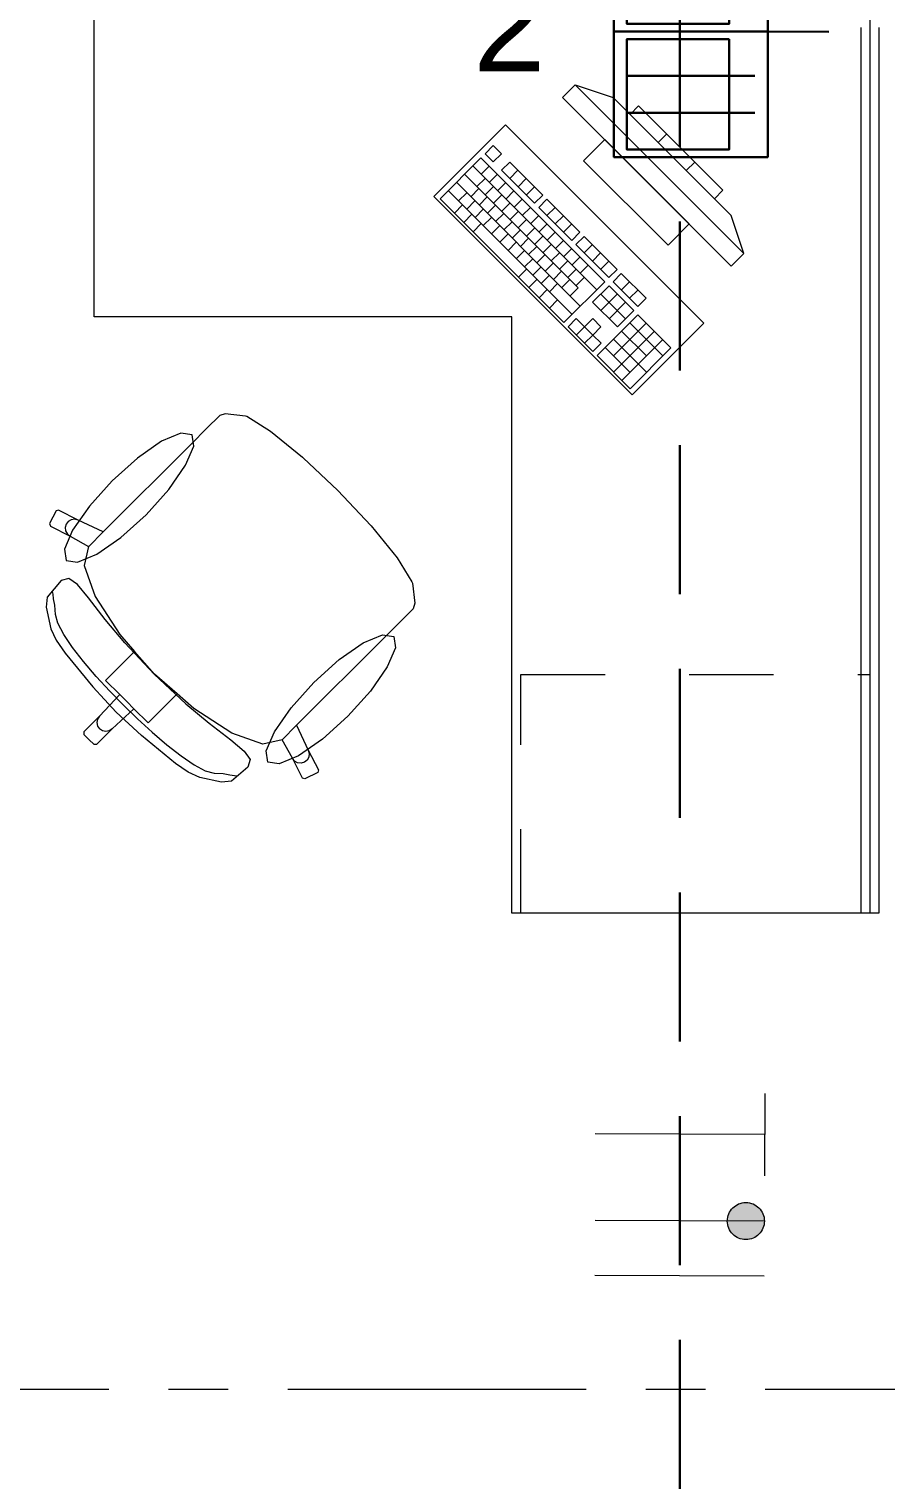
# Model space of a CAD drawing. Header units: inches. Extents: x -19 to 5698, y -728 to 92.
# Drawn here: x 303.605 to 305.041, y 9.85 to 12.283 of the extents above; entities that cross this region are included whole.
import ezdxf

# ---------------------------------------------------------------- set-up
doc = ezdxf.new("R2010")
doc.units = ezdxf.units.IN
doc.header["$MEASUREMENT"] = 0
for name, pattern in [('HIDDEN', [0.375, 0.25, -0.125]), ('Punto & Raya', [0.65, 0.5, -0.075, 0, -0.075]), ('Rayas', [0.282222, 0.141111, -0.141111]), ('RAYITAS', [0.375, 0.25, -0.125])]:
    doc.linetypes.add(name, pattern=pattern)
doc.layers.get('0').update_dxf_attribs({"color": 61})
for name, color, linetype, lineweight in [('00 conduct tomacorr', 120, 'HIDDEN', 30), ('00 IE LUZ EMERGENCIA', 253, 'Continuous', 0), ('T-TECHO-E', 150, 'Continuous', 20), ('TOMACORRIENTE', 22, 'RAYITAS', 9)]:
    doc.layers.add(name, color=color, linetype=linetype, lineweight=lineweight)
doc.layers.add('Interior - Mobiliario', color=7, linetype='Continuous')
doc.layers.add('Marcador - Secciones', color=7, linetype='Continuous')
doc.styles.add('Annotative', font='arial.ttf')

# ---------------------------------------------------------------- blocks, each defined once
blk = doc.blocks.new('CAJA POP UP 6 MODULOS')
at = {"layer": '00 conduct tomacorr', "linetype": 'Continuous'}
for p, q in [((-0.095, -0.165), (-0.095, -0.0151)), ((-0.052, -0.165), (-0.052, -0.0151)), ((0.052, -0.165), (0.052, -0.0151)), ((0.095, -0.165), (0.095, -0.0151)), ((0, -0.165), (0, -0.18))]:
    blk.add_line(p, q, dxfattribs=at)
for points in [[(-0.147, 0), (0.147, 0), (0.147, -0.18), (-0.147, -0.18)], [(0, 0), (0.147, 0), (0.147, -0.18), (0, -0.18)]]:
    blk.add_lwpolyline(points, close=True, dxfattribs=at)
for points in [[(-0.138, -0.045), (-0.009, -0.045), (-0.009, -0.165), (-0.138, -0.165), (-0.138, -0.045)], [(0.009, -0.045), (0.138, -0.045), (0.138, -0.165), (0.009, -0.165), (0.009, -0.045)]]:
    blk.add_lwpolyline(points, dxfattribs=at)
at = {"color": 1, "insert": (-0.1807, -0.168), "char_height": 0.05, "attachment_point": 1, "rotation": 180}
blk.add_mtext_dynamic_manual_height_columns('{\\fVerdana|b0|i0|c0|p34;2T}', width=0.000481, gutter_width=0.1561, heights=[0], dxfattribs=at)
blk = doc.blocks.new('a')
at = {"layer": 'TOMACORRIENTE', "ltscale": 0.05}
h = blk.add_hatch(color=4, dxfattribs=at)
edge = h.paths.add_edge_path()
edge.add_arc((0, 0.0752), 0.0211, 0, 360)
at = {"layer": 'TOMACORRIENTE', "color": 4}
for p, q in [((-0.1455, 0.0963), (-0.0515, 0.0963)), ((-0.0985, 0.0963), (-0.0985, -0.0966)), ((0, 0.0963), (0, -0.0963)), ((0.0623, -0.0963), (0.0623, 0.0963))]:
    blk.add_line(p, q, dxfattribs=at)
blk.add_circle((0, 0.0752), 0.0211, dxfattribs=at)
blk = doc.blocks.new('CABLE 3FACE')
at = {"layer": 'T-TECHO-E', "rotation": 59.94170052614085}
blk.add_blockref('a', (0, 0), dxfattribs=at)

msp = doc.modelspace()

# ---------------------------------------------------------------- linework, layer by layer
at = {"layer": '00 conduct tomacorr'}
for p, q in [((304.6953, 16.8347, -0.0007), (304.6953, 8.1783, -0.0004)), ((304.6953, 12.2783, -0.0007), (316.3338, 12.2514, -0.0007))]:
    msp.add_line(p, q, dxfattribs=at)
at = {"layer": 'Interior - Mobiliario', "color": 175, "linetype": 'Continuous', "lineweight": 13}
for p, q in [((304.999, 10.8), (304.999, 12.285)), ((305.029, 12.285), (305.029, 10.8)), ((304.5201, 12.1889), (304.4989, 12.1677)), ((304.8029, 11.9061), (304.5201, 12.1889)), ((304.5201, 12.1889), (304.5837, 12.1677)), ((304.4989, 12.1677), (304.7817, 11.8849)), ((304.5837, 12.1677), (304.7817, 11.9697)), ((304.6261, 12.1536), (304.612, 12.1394)), ((304.612, 12.1394), (304.7534, 11.998)), ((304.7676, 12.0121), (304.6261, 12.1536)), ((304.5696, 12.097), (304.5342, 12.0616)), ((304.711, 11.9556), (304.5696, 12.097)), ((304.6591, 12.0923), (304.6733, 12.1064)), ((304.3621, 12.0666), (304.2936, 11.998)), ((304.5698, 11.8589), (304.3621, 12.0666)), ((304.3827, 12.0872), (304.369, 12.0735)), ((304.369, 12.0735), (304.3828, 12.0596)), ((304.3965, 12.0733), (304.3827, 12.0872)), ((304.3828, 12.0596), (304.3965, 12.0733)), ((304.3484, 12.0529), (304.5561, 11.8452)), ((304.3623, 12.039), (304.376, 12.0528)), ((304.4104, 12.0595), (304.3967, 12.0458)), ((304.3967, 12.0458), (304.4521, 11.9904)), ((304.4658, 12.0041), (304.4104, 12.0595)), ((304.4105, 12.0319), (304.4242, 12.0456)), ((304.5342, 12.0616), (304.6756, 11.9202)), ((304.7063, 12.0451), (304.7204, 12.0593)), ((304.321, 12.0255), (304.5287, 11.8177)), ((304.3347, 12.0392), (304.5251, 11.8488)), ((304.3555, 12.0184), (304.3692, 12.0321)), ((304.3693, 12.0046), (304.383, 12.0183)), ((304.3761, 12.0252), (304.3898, 12.0389)), ((304.3899, 12.0113), (304.4037, 12.0251)), ((304.4244, 12.0181), (304.4381, 12.0318)), ((304.4382, 12.0042), (304.4519, 12.0179)), ((304.2936, 11.998), (304.5013, 11.7903)), ((304.3073, 12.0117), (304.515, 11.804)), ((304.3246, 11.9944), (304.3383, 12.0081)), ((304.3384, 11.9806), (304.3521, 11.9943)), ((304.3452, 12.0012), (304.3589, 12.0149)), ((304.3591, 11.9874), (304.3728, 12.0011)), ((304.3832, 11.9907), (304.3969, 12.0044)), ((304.4038, 11.9975), (304.4175, 12.0112)), ((304.4176, 11.9836), (304.4314, 11.9974)), ((304.4521, 11.9904), (304.4658, 12.0041)), ((304.4727, 11.9972), (304.459, 11.9834)), ((304.5281, 11.9418), (304.4727, 11.9972)), ((304.7534, 11.998), (304.7676, 12.0121)), ((304.3178, 11.9738), (304.3315, 11.9875)), ((304.3334, 11.9582), (304.3471, 11.9719)), ((304.3523, 11.9667), (304.366, 11.9805)), ((304.3729, 11.9735), (304.3866, 11.9872)), ((304.3868, 11.9597), (304.4005, 11.9734)), ((304.397, 11.9769), (304.4107, 11.9906)), ((304.4109, 11.963), (304.4246, 11.9767)), ((304.4315, 11.9698), (304.4452, 11.9835)), ((304.4453, 11.956), (304.4591, 11.9697)), ((304.459, 11.9834), (304.5144, 11.9281)), ((304.4728, 11.9696), (304.4865, 11.9833)), ((304.4867, 11.9558), (304.5004, 11.9695)), ((304.8029, 11.9061), (304.7817, 11.9697)), ((304.3489, 11.9426), (304.3627, 11.9564)), ((304.3661, 11.9529), (304.3798, 11.9666)), ((304.38, 11.939), (304.3937, 11.9528)), ((304.4006, 11.9458), (304.4143, 11.9595)), ((304.4145, 11.932), (304.4282, 11.9457)), ((304.4247, 11.9492), (304.4384, 11.9629)), ((304.4385, 11.9353), (304.4523, 11.949)), ((304.4592, 11.9421), (304.4729, 11.9558)), ((304.5005, 11.9419), (304.5142, 11.9556)), ((304.6756, 11.9202), (304.711, 11.9556)), ((304.3938, 11.9252), (304.4075, 11.9389)), ((304.4077, 11.9113), (304.4214, 11.9251)), ((304.4283, 11.9181), (304.442, 11.9319)), ((304.4524, 11.9215), (304.4661, 11.9352)), ((304.4662, 11.9076), (304.48, 11.9213)), ((304.473, 11.9283), (304.4867, 11.942)), ((304.4869, 11.9144), (304.5006, 11.9281)), ((304.5144, 11.9281), (304.5281, 11.9418)), ((304.535, 11.9348), (304.5213, 11.9211)), ((304.5213, 11.9211), (304.5767, 11.8657)), ((304.5904, 11.8795), (304.535, 11.9348)), ((304.5351, 11.9073), (304.5489, 11.921)), ((304.4215, 11.8975), (304.4352, 11.9112)), ((304.4354, 11.8837), (304.4491, 11.8974)), ((304.4421, 11.9043), (304.4559, 11.918)), ((304.456, 11.8904), (304.4697, 11.9042)), ((304.4801, 11.8938), (304.4938, 11.9075)), ((304.5007, 11.9006), (304.5144, 11.9143)), ((304.5146, 11.8867), (304.5283, 11.9004)), ((304.549, 11.8934), (304.5627, 11.9072)), ((304.7817, 11.8849), (304.8029, 11.9061)), ((304.4251, 11.8665), (304.4388, 11.8802)), ((304.4492, 11.8698), (304.4629, 11.8835)), ((304.4698, 11.8766), (304.4836, 11.8903)), ((304.4837, 11.8627), (304.4974, 11.8765)), ((304.4939, 11.8799), (304.5077, 11.8936)), ((304.5078, 11.8661), (304.5215, 11.8798)), ((304.5284, 11.8729), (304.5421, 11.8866)), ((304.5628, 11.8796), (304.5766, 11.8933)), ((304.5767, 11.8657), (304.5904, 11.8795)), ((304.5973, 11.8725), (304.5836, 11.8588)), ((304.6389, 11.831), (304.5973, 11.8725)), ((304.4424, 11.8492), (304.4561, 11.8629)), ((304.4631, 11.856), (304.4768, 11.8697)), ((304.4769, 11.8421), (304.4906, 11.8558)), ((304.4975, 11.8489), (304.5112, 11.8626)), ((304.5013, 11.7903), (304.5698, 11.8589)), ((304.5114, 11.8351), (304.5251, 11.8488)), ((304.5216, 11.8522), (304.5353, 11.8659)), ((304.5768, 11.852), (304.5493, 11.8245)), ((304.6183, 11.8104), (304.5768, 11.852)), ((304.5836, 11.8588), (304.6252, 11.8173)), ((304.5975, 11.845), (304.6112, 11.8587)), ((304.4597, 11.8319), (304.4734, 11.8456)), ((304.477, 11.8146), (304.4907, 11.8283)), ((304.5493, 11.8245), (304.5909, 11.783)), ((304.563, 11.8382), (304.6046, 11.7967)), ((304.5632, 11.8107), (304.5906, 11.8381)), ((304.577, 11.7968), (304.6045, 11.8243)), ((304.6113, 11.8311), (304.625, 11.8448)), ((304.6252, 11.8173), (304.6389, 11.831)), ((304.6252, 11.8035), (304.5567, 11.7349)), ((304.5909, 11.783), (304.6183, 11.8104)), ((304.6806, 11.7481), (304.6252, 11.8035)), ((304.5219, 11.7971), (304.5082, 11.7834)), ((304.5082, 11.7834), (304.5497, 11.7419)), ((304.5358, 11.7833), (304.5219, 11.7971)), ((304.522, 11.7695), (304.5358, 11.7833)), ((304.5495, 11.797), (304.5358, 11.7833)), ((304.5358, 11.7833), (304.5496, 11.7694)), ((304.5633, 11.7831), (304.5495, 11.797)), ((304.5496, 11.7694), (304.5633, 11.7831)), ((304.5842, 11.7348), (304.6391, 11.7896)), ((304.5844, 11.7072), (304.6529, 11.7758)), ((304.5978, 11.7761), (304.6393, 11.7345)), ((304.6115, 11.7898), (304.6669, 11.7344)), ((304.5359, 11.7557), (304.5496, 11.7694)), ((304.5634, 11.7556), (304.5496, 11.7694)), ((304.5497, 11.7419), (304.5634, 11.7556)), ((304.5841, 11.7624), (304.6395, 11.707)), ((304.5982, 11.6934), (304.6668, 11.762)), ((304.5567, 11.7349), (304.612, 11.6795)), ((304.5704, 11.7486), (304.6119, 11.7071)), ((304.612, 11.6795), (304.6806, 11.7481)), ((303.9244, 11.6346), (303.9024, 11.6127)), ((303.9337, 11.6375), (303.9244, 11.6346)), ((303.9676, 11.6335), (303.9337, 11.6375)), ((303.9697, 11.6326), (303.9676, 11.6335)), ((304.0098, 11.6077), (303.9697, 11.6326)), ((303.9024, 11.6127), (303.8769, 11.5872)), ((304.0634, 11.5641), (304.0098, 11.6077)), ((303.8769, 11.5872), (303.7291, 11.4393)), ((304.0643, 11.5634), (304.0634, 11.5641)), ((304.1226, 11.5086), (304.0643, 11.5634)), ((304.1226, 11.5086), (304.1775, 11.4503)), ((303.6502, 11.4746), (303.6394, 11.4532)), ((303.6542, 11.4759), (303.6502, 11.4746)), ((303.6873, 11.4589), (303.6542, 11.4759)), ((303.6758, 11.4598), (303.6707, 11.457)), ((303.6817, 11.4605), (303.6758, 11.4598)), ((303.6873, 11.4589), (303.6817, 11.4605)), ((303.7291, 11.4393), (303.6873, 11.4589)), ((303.6394, 11.4532), (303.6407, 11.4491)), ((303.6407, 11.4491), (303.6738, 11.4322)), ((303.6671, 11.4524), (303.6656, 11.4468)), ((303.6656, 11.4468), (303.6663, 11.4409)), ((303.6663, 11.4409), (303.6692, 11.4358)), ((303.6707, 11.457), (303.6671, 11.4524)), ((303.6692, 11.4358), (303.6738, 11.4322)), ((303.7049, 11.4151), (303.7291, 11.4393)), ((304.1775, 11.4503), (304.1781, 11.4494)), ((304.1781, 11.4494), (304.2217, 11.3958)), ((303.6738, 11.4322), (303.7048, 11.4149)), ((303.7048, 11.4149), (303.6974, 11.3829)), ((303.7049, 11.4151), (303.7048, 11.4149)), ((304.2217, 11.3958), (304.2466, 11.3557)), ((303.6716, 11.3612), (303.6587, 11.3578)), ((303.6859, 11.3512), (303.6716, 11.3612)), ((303.6974, 11.3829), (303.7157, 11.3309)), ((303.6587, 11.3578), (303.6355, 11.3299)), ((303.6452, 11.3352), (303.6444, 11.3397)), ((303.7046, 11.3289), (303.6859, 11.3512)), ((304.2466, 11.3557), (304.2475, 11.3536)), ((304.2475, 11.3536), (304.2515, 11.3197)), ((303.6355, 11.3299), (303.6336, 11.3132)), ((303.6336, 11.3132), (303.6414, 11.277)), ((303.6459, 11.3272), (303.6452, 11.3352)), ((303.648, 11.3164), (303.6459, 11.3272)), ((303.6491, 11.301), (303.648, 11.3164)), ((303.7325, 11.2927), (303.7046, 11.3289)), ((303.7157, 11.3309), (303.757, 11.2671)), ((304.2515, 11.3197), (304.2486, 11.3104)), ((303.653, 11.2863), (303.6491, 11.301)), ((303.7652, 11.2534), (303.7325, 11.2927)), ((304.2267, 11.2884), (304.2012, 11.2629)), ((304.2486, 11.3104), (304.2267, 11.2884)), ((303.6414, 11.277), (303.6504, 11.2578)), ((303.663, 11.2674), (303.653, 11.2863)), ((303.6778, 11.2456), (303.663, 11.2674)), ((303.757, 11.2671), (303.7818, 11.239)), ((303.6504, 11.2578), (303.6653, 11.2361)), ((303.6964, 11.2218), (303.6778, 11.2456)), ((303.8147, 11.2007), (303.7652, 11.2534)), ((304.2012, 11.2629), (304.0533, 11.1151)), ((303.6653, 11.2361), (303.7121, 11.1794)), ((303.7176, 11.197), (303.6964, 11.2218)), ((303.7818, 11.239), (303.7545, 11.2116)), ((303.7818, 11.239), (303.8151, 11.2011)), ((303.7401, 11.1724), (303.7176, 11.197)), ((303.7545, 11.2116), (303.7333, 11.1904)), ((303.8147, 11.2007), (303.8674, 11.1512)), ((303.853, 11.1678), (303.8151, 11.2011)), ((303.7121, 11.1794), (303.7512, 11.1372)), ((303.7569, 11.1668), (303.7229, 11.1303)), ((303.7333, 11.1904), (303.7569, 11.1668)), ((303.763, 11.1489), (303.7401, 11.1724)), ((303.7569, 11.1668), (303.7689, 11.1549)), ((303.853, 11.1678), (303.8256, 11.1404)), ((303.8811, 11.143), (303.853, 11.1678)), ((303.7808, 11.1429), (303.7443, 11.1089)), ((303.763, 11.1489), (303.7864, 11.1261)), ((303.7808, 11.1429), (303.7689, 11.1549)), ((303.8045, 11.1193), (303.7808, 11.1429)), ((303.8674, 11.1512), (303.9068, 11.1185)), ((303.945, 11.1017), (303.8811, 11.143)), ((303.7229, 11.1303), (303.6969, 11.1042)), ((303.7197, 11.1254), (303.7186, 11.1197)), ((303.7186, 11.1197), (303.7198, 11.1139)), ((303.7229, 11.1303), (303.7197, 11.1254)), ((303.7934, 11.0981), (303.7512, 11.1372)), ((303.7864, 11.1261), (303.811, 11.1036)), ((303.8256, 11.1404), (303.8045, 11.1193)), ((303.9068, 11.1185), (303.9429, 11.0905)), ((303.6969, 11.1042), (303.6969, 11.0999)), ((303.6969, 11.0999), (303.7054, 11.0914)), ((303.7443, 11.1089), (303.7182, 11.0828)), ((303.7198, 11.1139), (303.723, 11.109)), ((303.7279, 11.1058), (303.723, 11.109)), ((303.7337, 11.1046), (303.7279, 11.1058)), ((303.7394, 11.1057), (303.7337, 11.1046)), ((303.7443, 11.1089), (303.7394, 11.1057)), ((303.8501, 11.0513), (303.7934, 11.0981)), ((303.811, 11.1036), (303.8358, 11.0824)), ((303.9969, 11.0833), (303.945, 11.1017)), ((304.0291, 11.0908), (304.0533, 11.1151)), ((304.0533, 11.1151), (304.0729, 11.0733)), ((303.714, 11.0829), (303.7054, 11.0914)), ((303.7182, 11.0828), (303.714, 11.0829)), ((303.8358, 11.0824), (303.8596, 11.0638)), ((303.9429, 11.0905), (303.9652, 11.0719)), ((303.9652, 11.0719), (303.9752, 11.0576)), ((304.0289, 11.0908), (303.9969, 11.0833)), ((304.0291, 11.0908), (304.0289, 11.0908)), ((304.0462, 11.0598), (304.0289, 11.0908)), ((304.0729, 11.0733), (304.0745, 11.0676)), ((304.0729, 11.0733), (304.0899, 11.0402)), ((303.8718, 11.0364), (303.8501, 11.0513)), ((303.8596, 11.0638), (303.8814, 11.049)), ((303.8814, 11.049), (303.9003, 11.039)), ((303.9718, 11.0447), (303.944, 11.0215)), ((303.9752, 11.0576), (303.9718, 11.0447)), ((304.0498, 11.0552), (304.0462, 11.0598)), ((304.0632, 11.0267), (304.0462, 11.0598)), ((304.055, 11.0523), (304.0498, 11.0552)), ((304.0608, 11.0516), (304.055, 11.0523)), ((304.0664, 11.0531), (304.0608, 11.0516)), ((304.071, 11.0567), (304.0664, 11.0531)), ((304.0739, 11.0618), (304.071, 11.0567)), ((304.0745, 11.0676), (304.0739, 11.0618)), ((303.891, 11.0274), (303.8718, 11.0364)), ((303.9272, 11.0196), (303.891, 11.0274)), ((303.9003, 11.039), (303.915, 11.0351)), ((303.915, 11.0351), (303.9304, 11.034)), ((303.944, 11.0215), (303.9272, 11.0196)), ((303.9304, 11.034), (303.9412, 11.0319)), ((303.9412, 11.0319), (303.9492, 11.0311)), ((303.9492, 11.0311), (303.9537, 11.0303)), ((304.0672, 11.0253), (304.0632, 11.0267)), ((304.0886, 11.0362), (304.0672, 11.0253)), ((304.0899, 11.0402), (304.0886, 11.0362)), ((305.029, 10.8), (304.999, 10.8))]:
    msp.add_line(p, q, dxfattribs=at)
at = {"layer": 'Interior - Mobiliario', "color": 175, "linetype": 'Rayas', "lineweight": 13}
for p, q in [((304.429, 10.8), (304.429, 11.2)), ((304.429, 11.2), (305.014, 11.2))]:
    msp.add_line(p, q, dxfattribs=at)
at = {"layer": 'Interior - Mobiliario', "color": 175, "linetype": 'Continuous', "lineweight": 13, "flags": 128}
for points in [[(305.014, 12.3), (305.014, 10.8), (304.414, 10.8), (304.414, 11.8), (303.714, 11.8), (303.714, 12.3)], [(304.4034, 12.1217), (304.2832, 12.0015), (304.6155, 11.6692), (304.7357, 11.7894)], [(303.7442, 11.5251), (303.706, 11.4826), (303.678, 11.4422), (303.6644, 11.4102), (303.6673, 11.3913), (303.6862, 11.3884), (303.7183, 11.402), (303.7586, 11.43), (303.8011, 11.4682), (303.8393, 11.5106), (303.8673, 11.551), (303.8809, 11.5831), (303.878, 11.602), (303.8591, 11.6049), (303.827, 11.5913), (303.7867, 11.5632)], [(304.1391, 11.1302), (304.0966, 11.092), (304.0563, 11.064), (304.0242, 11.0504), (304.0053, 11.0533), (304.0024, 11.0722), (304.016, 11.1042), (304.044, 11.1446), (304.0822, 11.1871), (304.1247, 11.2252), (304.165, 11.2532), (304.1971, 11.2669), (304.216, 11.264), (304.2189, 11.2451), (304.2053, 11.213), (304.1773, 11.1726)]]:
    msp.add_lwpolyline(points, close=True, dxfattribs=at)
at = {"layer": 'Marcador - Secciones', "color": 251, "linetype": 'Punto & Raya', "lineweight": 13, "true_color": 0x636466}
msp.add_line((282.4384, 10.0018), (323.8507, 10.0018), dxfattribs=at)

# ---------------------------------------------------------------- block references
at = {"layer": '00 conduct tomacorr'}
for name, p, xscale, yscale, zscale, rotation in [('CAJA POP UP 6 MODULOS', (304.8428, 12.2783, -0.0007), 1.432830642179531, 1.432830642179531, 1.432830642179531, 269.9999999999999), ('CABLE 3FACE', (304.6953, 10.2844, -0.0005), 1.47256122672843, 1.47256122672843, 1.47256122672843, 209.7894777823319)]:
    msp.add_blockref(name, p, dxfattribs=dict(at, xscale=xscale, yscale=yscale, zscale=zscale, rotation=rotation))

# ---------------------------------------------------------------- texts
at = {"layer": '00 IE LUZ EMERGENCIA', "style": 'Annotative'}
msp.add_attdef('2', (304.3493, 12.2115, -0.0007), '', height=0.1562, dxfattribs=at)

doc.saveas('drawing.dxf')
